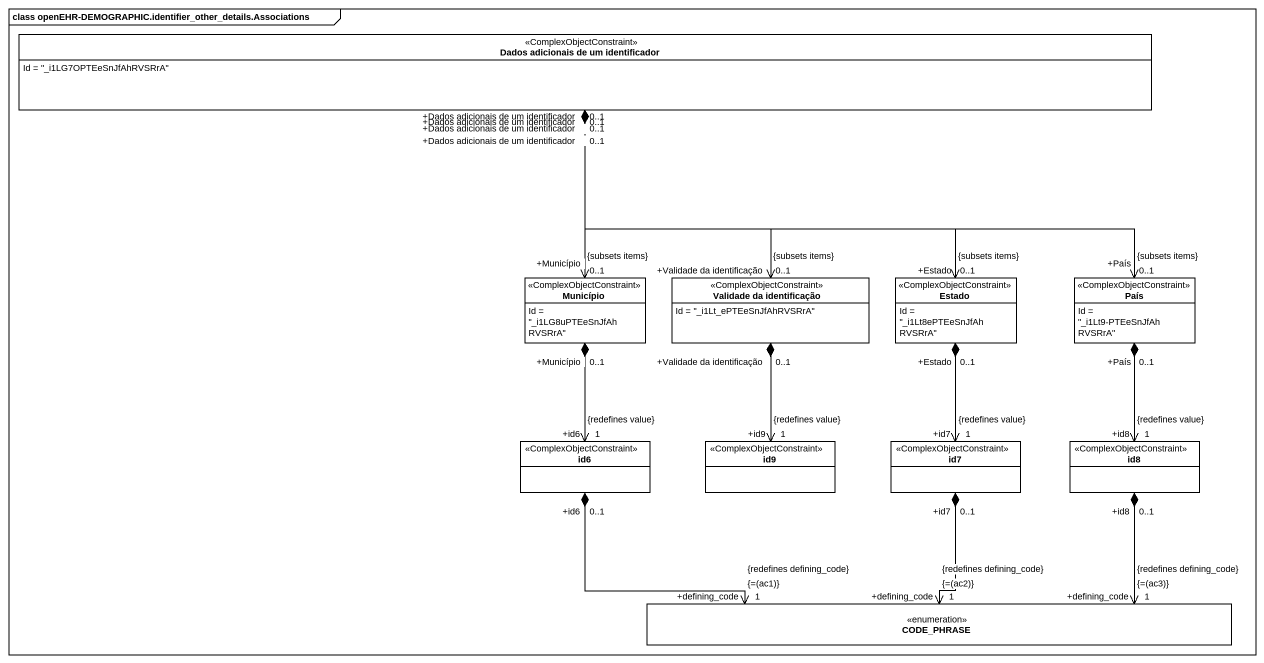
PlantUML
@startuml
mainframe class openEHR-DEMOGRAPHIC.identifier_other_details.Associations
hide circle
hide empty members
class "Dados adicionais de um identificador" as Dados_adicionais_de_um <<ComplexObjectConstraint>> {
  Id = "_i1LG7OPTEeSnJfAhRVSRrA"
}
class Município <<ComplexObjectConstraint>> {
  Id = "_i1LG8uPTEeSnJfAhRVSRrA"
}
class "Validade da identificação" as Validade_da_identificação <<ComplexObjectConstraint>> {
  Id = "_i1Lt_ePTEeSnJfAhRVSRrA"
}
class Estado <<ComplexObjectConstraint>> {
  Id = "_i1Lt8ePTEeSnJfAhRVSRrA"
}
class País <<ComplexObjectConstraint>> {
  Id = "_i1Lt9-PTEeSnJfAhRVSRrA"
}
class id6 <<ComplexObjectConstraint>>
class id9 <<ComplexObjectConstraint>>
class id7 <<ComplexObjectConstraint>>
class id8 <<ComplexObjectConstraint>>
enum CODE_PHRASE
Dados_adicionais_de_um "+Dados adicionais de um identificador\n0..1" *--> "+Município\n0..1\n{subsets items}" Município
Dados_adicionais_de_um "+Dados adicionais de um identificador\n0..1" *--> "+Validade da identificação\n0..1\n{subsets items}" Validade_da_identificação
Dados_adicionais_de_um "+Dados adicionais de um identificador\n0..1" *--> "+Estado\n0..1\n{subsets items}" Estado
Dados_adicionais_de_um "+Dados adicionais de um identificador\n0..1" *-right-> "+País\n0..1\n{subsets items}" País
Município "+Município\n0..1" *--> "+id6\n1\n{redefines value}" id6
Validade_da_identificação "+Validade da identificação\n0..1" *--> "+id9\n1\n{redefines value}" id9
Estado "+Estado\n0..1" *--> "+id7\n1\n{redefines value}" id7
País "+País\n0..1" *--> "+id8\n1\n{redefines value}" id8
id6 "+id6\n0..1" *-right-> "+defining_code\n1\n{=(ac1)}\n{redefines defining_code}" CODE_PHRASE
id7 "+id7\n0..1" *--> "+defining_code\n1\n{=(ac2)}\n{redefines defining_code}" CODE_PHRASE
id8 "+id8\n0..1" *--> "+defining_code\n1\n{=(ac3)}\n{redefines defining_code}" CODE_PHRASE
@enduml
